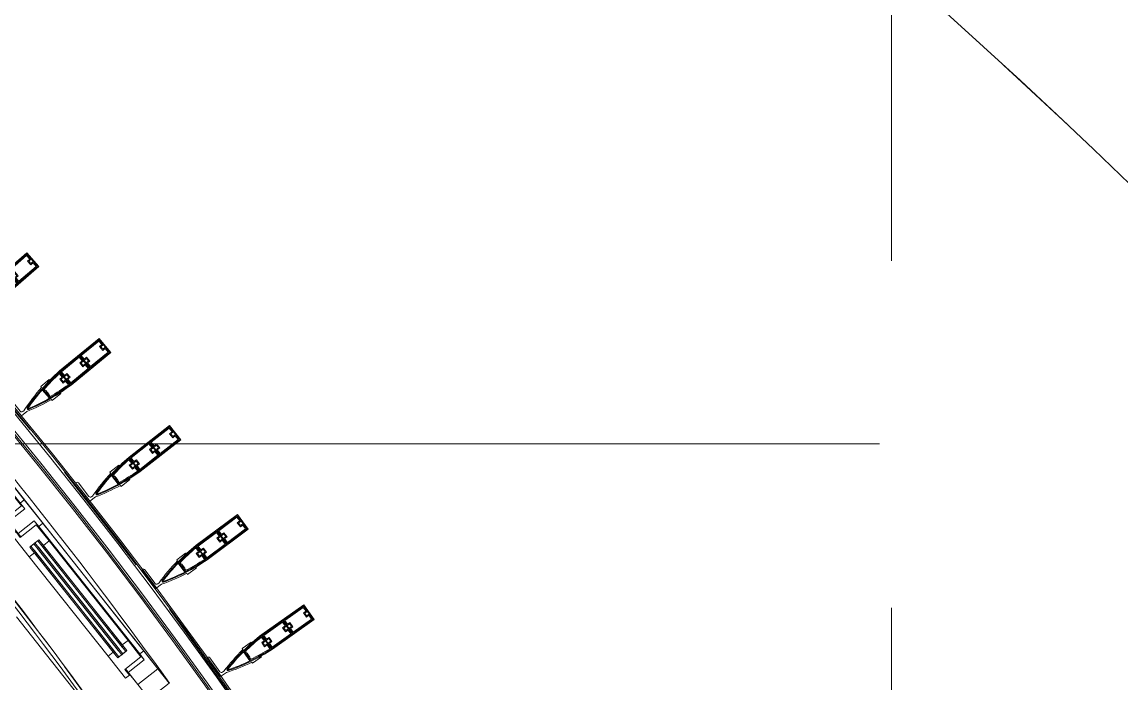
# Model space of a CAD drawing. Header units: millimetres. Extents: x 48966 to 155647, y -43515 to 26217.
# Drawn here: x 126548 to 129564, y 18861 to 20675 of the extents above; entities that cross this region are included whole.
import ezdxf

# ---------------------------------------------------------------- set-up
doc = ezdxf.new("R2010")
doc.units = ezdxf.units.MM
doc.linetypes.add('Осевые', pattern=[6350, 1270, -952.5, 3175, -952.5])
doc.linetypes.add('Сверху', pattern=[793.75, 476.25, -317.5])
for name, color, linetype, lineweight in [('Каркас_Импост', 7, 'Continuous', 9), ('Обобщенные модели', 7, 'Continuous', 9), ('Обобщенные модели-1', 7, 'Continuous', 18), ('Окна', 7, 'Continuous', 9), ('Окна-2', 7, 'Сверху', 9), ('Оси-2', 7, 'Осевые', 9), ('Остекление', 7, 'Continuous', 9), ('Перекрытия', 7, 'Continuous', 9), ('Стены', 7, 'Continuous', 9)]:
    doc.layers.add(name, color=color, linetype=linetype, lineweight=lineweight)
doc.layers.add('Окна-1', color=7, linetype='Continuous', lineweight=9, true_color=0x804000)

# ---------------------------------------------------------------- blocks, each defined once
blk = doc.blocks.new('Обвязочная балка 1 - Обвязочная балка 1-1451838-План 5-го этажа на отм_ _12_600')
at = {"layer": 'Обобщенные модели'}
for p, q in [((126569.6, 19557), (126325.4, 19846.9)), ((126861, 19185.3), (126663.7, 19439.5)), ((127167, 18762.9), (126952.1, 19063.9))]:
    blk.add_line(p, q, dxfattribs=at)
for radius, start in [(12629, 360), (12599.1, 0)]:
    blk.add_arc((116781.7, 11567.1), radius, start, 90, dxfattribs=at)
at = {"layer": 'Обобщенные модели-1'}
for radius, start in [(12639.9, 360), (12635.9, 0), (12593.9, 360), (12589.9, 0)]:
    blk.add_arc((116781.7, 11567.1), radius, start, 90, dxfattribs=at)
blk = doc.blocks.new('Профиль ламели755 - Профиль ламели-1716657-План 5-го этажа на отм_ _12_600')
at = {"layer": 'Обобщенные модели-1'}
for p, q in [((89806.9, 24507.1), (89806.9, 24366.2)), ((89856.9, 24507.1), (89806.9, 24507.1)), ((89809.1, 24436.5), (89809.1, 24504.9)), ((89809.1, 24504.9), (89854.7, 24504.9)), ((89827.4, 24504.4), (89809.6, 24504.4)), ((89809.6, 24504.4), (89809.6, 24437)), ((89812.1, 24439.5), (89812.1, 24501.9)), ((89812.1, 24501.9), (89824.9, 24501.9)), ((89824.9, 24501.9), (89824.9, 24493.5)), ((89824.9, 24493.5), (89838.8, 24493.5)), ((89827.4, 24496), (89827.4, 24504.4)), ((89836.3, 24496), (89827.4, 24496)), ((89854.2, 24504.4), (89836.3, 24504.4)), ((89836.3, 24504.4), (89836.3, 24496)), ((89838.8, 24493.5), (89838.8, 24501.9)), ((89838.8, 24501.9), (89851.7, 24501.9)), ((89851.7, 24501.9), (89851.7, 24439.5)), ((89854.2, 24437), (89854.2, 24504.4)), ((89854.7, 24504.9), (89854.7, 24436.5)), ((89856.9, 24366.2), (89856.9, 24507.1)), ((89854.7, 24436.5), (89809.1, 24436.5)), ((89809.1, 24434.6), (89854.7, 24434.6)), ((89809.1, 24366.2), (89809.1, 24434.6)), ((89809.6, 24437), (89827.4, 24437)), ((89827.4, 24434.1), (89809.6, 24434.1)), ((89809.6, 24434.1), (89809.6, 24366.7)), ((89824.9, 24439.5), (89812.1, 24439.5)), ((89838.8, 24447.9), (89824.9, 24447.9)), ((89824.9, 24447.9), (89824.9, 24439.5)), ((89827.4, 24437), (89827.4, 24445.4)), ((89827.4, 24445.4), (89836.3, 24445.4)), ((89827.4, 24425.7), (89827.4, 24434.1)), ((89836.3, 24445.4), (89836.3, 24437)), ((89836.3, 24437), (89854.2, 24437)), ((89854.2, 24434.1), (89836.3, 24434.1)), ((89836.3, 24434.1), (89836.3, 24425.7)), ((89838.8, 24439.5), (89838.8, 24447.9)), ((89851.7, 24439.5), (89838.8, 24439.5)), ((89854.2, 24366.7), (89854.2, 24434.1)), ((89854.7, 24434.6), (89854.7, 24366.2)), ((89812.1, 24369.2), (89812.1, 24431.6)), ((89812.1, 24431.6), (89824.9, 24431.6)), ((89824.9, 24431.6), (89824.9, 24423.2)), ((89824.9, 24423.2), (89838.8, 24423.2)), ((89836.3, 24425.7), (89827.4, 24425.7)), ((89838.8, 24423.2), (89838.8, 24431.6)), ((89838.8, 24431.6), (89851.7, 24431.6)), ((89851.7, 24431.6), (89851.7, 24369.2)), ((89838.8, 24377.6), (89824.9, 24377.6)), ((89824.9, 24377.6), (89824.9, 24369.2)), ((89827.4, 24366.7), (89827.4, 24375.1)), ((89827.4, 24375.1), (89836.3, 24375.1)), ((89836.3, 24375.1), (89836.3, 24366.7)), ((89838.8, 24369.2), (89838.8, 24377.6)), ((89854.7, 24366.2), (89809.1, 24366.2)), ((89809.1, 24364.3), (89854.6, 24364.3)), ((89809.6, 24366.7), (89827.4, 24366.7)), ((89827.4, 24363.8), (89809.6, 24363.8)), ((89824.9, 24369.2), (89812.1, 24369.2)), ((89812.2, 24361.3), (89824.9, 24361.3)), ((89824.9, 24361.3), (89824.9, 24352.9)), ((89824.9, 24352.9), (89838.8, 24352.9)), ((89827.4, 24355.4), (89827.4, 24363.8)), ((89836.3, 24355.4), (89827.4, 24355.4)), ((89836.3, 24366.7), (89854.2, 24366.7)), ((89854.2, 24363.8), (89836.3, 24363.8)), ((89836.3, 24363.8), (89836.3, 24355.4)), ((89851.7, 24369.2), (89838.8, 24369.2)), ((89838.8, 24352.9), (89838.8, 24361.3)), ((89838.8, 24361.3), (89851.5, 24361.3)), ((89809.8, 24330.1), (89806.9, 24330.1)), ((89806.9, 24330.1), (89806.9, 24299.7)), ((89856.8, 24330.1), (89853.9, 24330.1)), ((89856.8, 24299.7), (89856.8, 24330.1)), ((89806.9, 24299.7), (89810.5, 24299.7)), ((89847.4, 24299.2), (89816.3, 24299.2)), ((89816.6, 24297.3), (89847.1, 24297.3)), ((89816.8, 24299.7), (89827.4, 24299.7)), ((89824.9, 24302.2), (89818.9, 24302.2)), ((89838.8, 24303.5), (89824.9, 24303.5)), ((89824.9, 24303.5), (89824.9, 24302.2)), ((89827.4, 24299.7), (89827.4, 24301)), ((89827.4, 24301), (89836.3, 24301)), ((89836.3, 24301), (89836.3, 24299.7)), ((89836.3, 24299.7), (89846.9, 24299.7)), ((89838.8, 24302.2), (89838.8, 24303.5)), ((89844.8, 24302.2), (89838.8, 24302.2)), ((89853.2, 24299.7), (89856.8, 24299.7)), ((89828.9, 24223), (89828.9, 24218.1)), ((89835.9, 24207.1), (89835.9, 24226.3)), ((89771.9, 24208.1), (89771.9, 24207.1)), ((89771.9, 24207.1), (89835.9, 24207.1)), ((89823.9, 24213.1), (89776.9, 24213.1))]:
    blk.add_line(p, q, dxfattribs=at)
for centre, radius, start, end in [((90380.6, 24394.6), 574.5, 182.8338, 196.2258), ((90380.7, 24394.3), 572.3, 183.0109, 189.5715), ((90380.4, 24395.9), 571.8, 183.2193, 189.6867), ((90380.5, 24395.6), 569.3, 183.4571, 189.4457), ((89283.1, 24394.6), 574.5, 343.7742, 357.1662), ((89283.2, 24395.6), 569.3, 350.5543, 356.5429), ((89283.3, 24395.9), 571.8, 350.3133, 356.7807), ((89283, 24394.3), 572.3, 350.4285, 356.9891), ((90380.6, 24394.6), 574.5, 186.4465, 196.2576), ((89283.1, 24394.6), 574.5, 343.7424, 353.5535), ((90377.1, 24394.6), 574.5, 189.5084, 197.3712), ((90349, 24386.8), 539.8, 189.5428, 196.4344), ((89314.7, 24386.8), 539.8, 343.5656, 350.4572), ((89286.6, 24394.6), 574.5, 342.9661, 350.4916), ((89831.9, 24235.1), 3, 200, 340), ((89831.9, 24234.5), 2.84, 196.2576, 343.7424), ((89831.9, 24234.2), 0.645, 196.4344, 343.5656), ((89776.9, 24208.1), 5, 90, 180), ((89823.9, 24218.1), 5, 270, 0)]:
    blk.add_arc(centre, radius, start, end, dxfattribs=at)
blk = doc.blocks.new('Профиль ламели756 - Профиль ламели-1716927-План 5-го этажа на отм_ _12_600')
at = {"layer": 'Обобщенные модели-1'}
for p, q in [((89806.9, 24507.1), (89806.9, 24366.2)), ((89856.9, 24507.1), (89806.9, 24507.1)), ((89809.1, 24436.5), (89809.1, 24504.9)), ((89809.1, 24504.9), (89854.7, 24504.9)), ((89827.4, 24504.4), (89809.6, 24504.4)), ((89809.6, 24504.4), (89809.6, 24437)), ((89812.1, 24439.5), (89812.1, 24501.9)), ((89812.1, 24501.9), (89824.9, 24501.9)), ((89824.9, 24501.9), (89824.9, 24493.5)), ((89824.9, 24493.5), (89838.8, 24493.5)), ((89827.4, 24496), (89827.4, 24504.4)), ((89836.3, 24496), (89827.4, 24496)), ((89854.2, 24504.4), (89836.3, 24504.4)), ((89836.3, 24504.4), (89836.3, 24496)), ((89838.8, 24493.5), (89838.8, 24501.9)), ((89838.8, 24501.9), (89851.7, 24501.9)), ((89851.7, 24501.9), (89851.7, 24439.5)), ((89854.2, 24437), (89854.2, 24504.4)), ((89854.7, 24504.9), (89854.7, 24436.5)), ((89856.9, 24366.2), (89856.9, 24507.1)), ((89854.7, 24436.5), (89809.1, 24436.5)), ((89809.1, 24434.6), (89854.7, 24434.6)), ((89809.1, 24366.2), (89809.1, 24434.6)), ((89809.6, 24437), (89827.4, 24437)), ((89827.4, 24434.1), (89809.6, 24434.1)), ((89809.6, 24434.1), (89809.6, 24366.7)), ((89824.9, 24439.5), (89812.1, 24439.5)), ((89838.8, 24447.9), (89824.9, 24447.9)), ((89824.9, 24447.9), (89824.9, 24439.5)), ((89827.4, 24437), (89827.4, 24445.4)), ((89827.4, 24445.4), (89836.3, 24445.4)), ((89827.4, 24425.7), (89827.4, 24434.1)), ((89836.3, 24445.4), (89836.3, 24437)), ((89836.3, 24437), (89854.2, 24437)), ((89854.2, 24434.1), (89836.3, 24434.1)), ((89836.3, 24434.1), (89836.3, 24425.7)), ((89838.8, 24439.5), (89838.8, 24447.9)), ((89851.7, 24439.5), (89838.8, 24439.5)), ((89854.2, 24366.7), (89854.2, 24434.1)), ((89854.7, 24434.6), (89854.7, 24366.2)), ((89812.1, 24369.2), (89812.1, 24431.6)), ((89812.1, 24431.6), (89824.9, 24431.6)), ((89824.9, 24431.6), (89824.9, 24423.2)), ((89824.9, 24423.2), (89838.8, 24423.2)), ((89836.3, 24425.7), (89827.4, 24425.7)), ((89838.8, 24423.2), (89838.8, 24431.6)), ((89838.8, 24431.6), (89851.7, 24431.6)), ((89851.7, 24431.6), (89851.7, 24369.2)), ((89838.8, 24377.6), (89824.9, 24377.6)), ((89824.9, 24377.6), (89824.9, 24369.2)), ((89827.4, 24366.7), (89827.4, 24375.1)), ((89827.4, 24375.1), (89836.3, 24375.1)), ((89836.3, 24375.1), (89836.3, 24366.7)), ((89838.8, 24369.2), (89838.8, 24377.6)), ((89854.7, 24366.2), (89809.1, 24366.2)), ((89809.1, 24364.3), (89854.6, 24364.3)), ((89809.6, 24366.7), (89827.4, 24366.7)), ((89827.4, 24363.8), (89809.6, 24363.8)), ((89824.9, 24369.2), (89812.1, 24369.2)), ((89812.2, 24361.3), (89824.9, 24361.3)), ((89824.9, 24361.3), (89824.9, 24352.9)), ((89824.9, 24352.9), (89838.8, 24352.9)), ((89827.4, 24355.4), (89827.4, 24363.8)), ((89836.3, 24355.4), (89827.4, 24355.4)), ((89836.3, 24366.7), (89854.2, 24366.7)), ((89854.2, 24363.8), (89836.3, 24363.8)), ((89836.3, 24363.8), (89836.3, 24355.4)), ((89851.7, 24369.2), (89838.8, 24369.2)), ((89838.8, 24352.9), (89838.8, 24361.3)), ((89838.8, 24361.3), (89851.5, 24361.3)), ((89809.8, 24330.1), (89806.9, 24330.1)), ((89806.9, 24330.1), (89806.9, 24299.7)), ((89856.8, 24330.1), (89853.9, 24330.1)), ((89856.8, 24299.7), (89856.8, 24330.1)), ((89806.9, 24299.7), (89810.5, 24299.7)), ((89847.4, 24299.2), (89816.3, 24299.2)), ((89816.6, 24297.3), (89847.1, 24297.3)), ((89816.8, 24299.7), (89827.4, 24299.7)), ((89824.9, 24302.2), (89818.9, 24302.2)), ((89838.8, 24303.5), (89824.9, 24303.5)), ((89824.9, 24303.5), (89824.9, 24302.2)), ((89827.4, 24299.7), (89827.4, 24301)), ((89827.4, 24301), (89836.3, 24301)), ((89836.3, 24301), (89836.3, 24299.7)), ((89836.3, 24299.7), (89846.9, 24299.7)), ((89838.8, 24302.2), (89838.8, 24303.5)), ((89844.8, 24302.2), (89838.8, 24302.2)), ((89853.2, 24299.7), (89856.8, 24299.7)), ((89828.9, 24223), (89828.9, 24218.1)), ((89835.9, 24207.1), (89835.9, 24226.3)), ((89771.9, 24208.1), (89771.9, 24207.1)), ((89771.9, 24207.1), (89835.9, 24207.1)), ((89823.9, 24213.1), (89776.9, 24213.1))]:
    blk.add_line(p, q, dxfattribs=at)
for centre, radius, start, end in [((90380.6, 24394.6), 574.5, 182.8338, 196.2258), ((90380.7, 24394.3), 572.3, 183.0109, 189.5715), ((90380.4, 24395.9), 571.8, 183.2193, 189.6867), ((90380.5, 24395.6), 569.3, 183.4571, 189.4457), ((89283.1, 24394.6), 574.5, 343.7742, 357.1662), ((89283.2, 24395.6), 569.3, 350.5543, 356.5429), ((89283.3, 24395.9), 571.8, 350.3133, 356.7807), ((89283, 24394.3), 572.3, 350.4285, 356.9891), ((90380.6, 24394.6), 574.5, 186.4465, 196.2576), ((89283.1, 24394.6), 574.5, 343.7424, 353.5535), ((90377.1, 24394.6), 574.5, 189.5084, 197.3712), ((90349, 24386.8), 539.8, 189.5428, 196.4344), ((89314.7, 24386.8), 539.8, 343.5656, 350.4572), ((89286.6, 24394.6), 574.5, 342.9661, 350.4916), ((89831.9, 24235.1), 3, 200, 340), ((89831.9, 24234.5), 2.84, 196.2576, 343.7424), ((89831.9, 24234.2), 0.645, 196.4344, 343.5656), ((89776.9, 24208.1), 5, 90, 180), ((89823.9, 24218.1), 5, 270, 0)]:
    blk.add_arc(centre, radius, start, end, dxfattribs=at)
blk = doc.blocks.new('Профиль ламели757 - Профиль ламели-1717197-План 5-го этажа на отм_ _12_600')
at = {"layer": 'Обобщенные модели-1'}
for p, q in [((89806.9, 24507.1), (89806.9, 24366.2)), ((89856.9, 24507.1), (89806.9, 24507.1)), ((89809.1, 24436.5), (89809.1, 24504.9)), ((89809.1, 24504.9), (89854.7, 24504.9)), ((89827.4, 24504.4), (89809.6, 24504.4)), ((89809.6, 24504.4), (89809.6, 24437)), ((89812.1, 24439.5), (89812.1, 24501.9)), ((89812.1, 24501.9), (89824.9, 24501.9)), ((89824.9, 24501.9), (89824.9, 24493.5)), ((89824.9, 24493.5), (89838.8, 24493.5)), ((89827.4, 24496), (89827.4, 24504.4)), ((89836.3, 24496), (89827.4, 24496)), ((89854.2, 24504.4), (89836.3, 24504.4)), ((89836.3, 24504.4), (89836.3, 24496)), ((89838.8, 24493.5), (89838.8, 24501.9)), ((89838.8, 24501.9), (89851.7, 24501.9)), ((89851.7, 24501.9), (89851.7, 24439.5)), ((89854.2, 24437), (89854.2, 24504.4)), ((89854.7, 24504.9), (89854.7, 24436.5)), ((89856.9, 24366.2), (89856.9, 24507.1)), ((89854.7, 24436.5), (89809.1, 24436.5)), ((89809.1, 24434.6), (89854.7, 24434.6)), ((89809.1, 24366.2), (89809.1, 24434.6)), ((89809.6, 24437), (89827.4, 24437)), ((89827.4, 24434.1), (89809.6, 24434.1)), ((89809.6, 24434.1), (89809.6, 24366.7)), ((89824.9, 24439.5), (89812.1, 24439.5)), ((89838.8, 24447.9), (89824.9, 24447.9)), ((89824.9, 24447.9), (89824.9, 24439.5)), ((89827.4, 24437), (89827.4, 24445.4)), ((89827.4, 24445.4), (89836.3, 24445.4)), ((89827.4, 24425.7), (89827.4, 24434.1)), ((89836.3, 24445.4), (89836.3, 24437)), ((89836.3, 24437), (89854.2, 24437)), ((89854.2, 24434.1), (89836.3, 24434.1)), ((89836.3, 24434.1), (89836.3, 24425.7)), ((89838.8, 24439.5), (89838.8, 24447.9)), ((89851.7, 24439.5), (89838.8, 24439.5)), ((89854.2, 24366.7), (89854.2, 24434.1)), ((89854.7, 24434.6), (89854.7, 24366.2)), ((89812.1, 24369.2), (89812.1, 24431.6)), ((89812.1, 24431.6), (89824.9, 24431.6)), ((89824.9, 24431.6), (89824.9, 24423.2)), ((89824.9, 24423.2), (89838.8, 24423.2)), ((89836.3, 24425.7), (89827.4, 24425.7)), ((89838.8, 24423.2), (89838.8, 24431.6)), ((89838.8, 24431.6), (89851.7, 24431.6)), ((89851.7, 24431.6), (89851.7, 24369.2)), ((89838.8, 24377.6), (89824.9, 24377.6)), ((89824.9, 24377.6), (89824.9, 24369.2)), ((89827.4, 24366.7), (89827.4, 24375.1)), ((89827.4, 24375.1), (89836.3, 24375.1)), ((89836.3, 24375.1), (89836.3, 24366.7)), ((89838.8, 24369.2), (89838.8, 24377.6)), ((89854.7, 24366.2), (89809.1, 24366.2)), ((89809.1, 24364.3), (89854.6, 24364.3)), ((89809.6, 24366.7), (89827.4, 24366.7)), ((89827.4, 24363.8), (89809.6, 24363.8)), ((89824.9, 24369.2), (89812.1, 24369.2)), ((89812.2, 24361.3), (89824.9, 24361.3)), ((89824.9, 24361.3), (89824.9, 24352.9)), ((89824.9, 24352.9), (89838.8, 24352.9)), ((89827.4, 24355.4), (89827.4, 24363.8)), ((89836.3, 24355.4), (89827.4, 24355.4)), ((89836.3, 24366.7), (89854.2, 24366.7)), ((89854.2, 24363.8), (89836.3, 24363.8)), ((89836.3, 24363.8), (89836.3, 24355.4)), ((89851.7, 24369.2), (89838.8, 24369.2)), ((89838.8, 24352.9), (89838.8, 24361.3)), ((89838.8, 24361.3), (89851.5, 24361.3)), ((89809.8, 24330.1), (89806.9, 24330.1)), ((89806.9, 24330.1), (89806.9, 24299.7)), ((89856.8, 24330.1), (89853.9, 24330.1)), ((89856.8, 24299.7), (89856.8, 24330.1)), ((89806.9, 24299.7), (89810.5, 24299.7)), ((89847.4, 24299.2), (89816.3, 24299.2)), ((89816.6, 24297.3), (89847.1, 24297.3)), ((89816.8, 24299.7), (89827.4, 24299.7)), ((89824.9, 24302.2), (89818.9, 24302.2)), ((89838.8, 24303.5), (89824.9, 24303.5)), ((89824.9, 24303.5), (89824.9, 24302.2)), ((89827.4, 24299.7), (89827.4, 24301)), ((89827.4, 24301), (89836.3, 24301)), ((89836.3, 24301), (89836.3, 24299.7)), ((89836.3, 24299.7), (89846.9, 24299.7)), ((89838.8, 24302.2), (89838.8, 24303.5)), ((89844.8, 24302.2), (89838.8, 24302.2)), ((89853.2, 24299.7), (89856.8, 24299.7)), ((89828.9, 24223), (89828.9, 24218.1)), ((89835.9, 24207.1), (89835.9, 24226.3)), ((89771.9, 24208.1), (89771.9, 24207.1)), ((89771.9, 24207.1), (89835.9, 24207.1)), ((89823.9, 24213.1), (89776.9, 24213.1))]:
    blk.add_line(p, q, dxfattribs=at)
for centre, radius, start, end in [((90380.6, 24394.6), 574.5, 182.8338, 196.2258), ((90380.7, 24394.3), 572.3, 183.0109, 189.5715), ((90380.4, 24395.9), 571.8, 183.2193, 189.6867), ((90380.5, 24395.6), 569.3, 183.4571, 189.4457), ((89283.1, 24394.6), 574.5, 343.7742, 357.1662), ((89283.2, 24395.6), 569.3, 350.5543, 356.5429), ((89283.3, 24395.9), 571.8, 350.3133, 356.7807), ((89283, 24394.3), 572.3, 350.4285, 356.9891), ((90380.6, 24394.6), 574.5, 186.4465, 196.2576), ((89283.1, 24394.6), 574.5, 343.7424, 353.5535), ((90377.1, 24394.6), 574.5, 189.5084, 197.3712), ((90349, 24386.8), 539.8, 189.5428, 196.4344), ((89314.7, 24386.8), 539.8, 343.5656, 350.4572), ((89286.6, 24394.6), 574.5, 342.9661, 350.4916), ((89831.9, 24235.1), 3, 200, 340), ((89831.9, 24234.5), 2.84, 196.2576, 343.7424), ((89831.9, 24234.2), 0.645, 196.4344, 343.5656), ((89776.9, 24208.1), 5, 90, 180), ((89823.9, 24218.1), 5, 270, 0)]:
    blk.add_arc(centre, radius, start, end, dxfattribs=at)
blk = doc.blocks.new('Профиль ламели758 - Профиль ламели-1717467-План 5-го этажа на отм_ _12_600')
at = {"layer": 'Обобщенные модели-1'}
for p, q in [((89806.9, 24507.1), (89806.9, 24366.2)), ((89856.9, 24507.1), (89806.9, 24507.1)), ((89809.1, 24436.5), (89809.1, 24504.9)), ((89809.1, 24504.9), (89854.7, 24504.9)), ((89827.4, 24504.4), (89809.6, 24504.4)), ((89809.6, 24504.4), (89809.6, 24437)), ((89812.1, 24439.5), (89812.1, 24501.9)), ((89812.1, 24501.9), (89824.9, 24501.9)), ((89824.9, 24501.9), (89824.9, 24493.5)), ((89824.9, 24493.5), (89838.8, 24493.5)), ((89827.4, 24496), (89827.4, 24504.4)), ((89836.3, 24496), (89827.4, 24496)), ((89854.2, 24504.4), (89836.3, 24504.4)), ((89836.3, 24504.4), (89836.3, 24496)), ((89838.8, 24493.5), (89838.8, 24501.9)), ((89838.8, 24501.9), (89851.7, 24501.9)), ((89851.7, 24501.9), (89851.7, 24439.5)), ((89854.2, 24437), (89854.2, 24504.4)), ((89854.7, 24504.9), (89854.7, 24436.5)), ((89856.9, 24366.2), (89856.9, 24507.1)), ((89854.7, 24436.5), (89809.1, 24436.5)), ((89809.1, 24434.6), (89854.7, 24434.6)), ((89809.1, 24366.2), (89809.1, 24434.6)), ((89809.6, 24437), (89827.4, 24437)), ((89827.4, 24434.1), (89809.6, 24434.1)), ((89809.6, 24434.1), (89809.6, 24366.7)), ((89824.9, 24439.5), (89812.1, 24439.5)), ((89838.8, 24447.9), (89824.9, 24447.9)), ((89824.9, 24447.9), (89824.9, 24439.5)), ((89827.4, 24437), (89827.4, 24445.4)), ((89827.4, 24445.4), (89836.3, 24445.4)), ((89827.4, 24425.7), (89827.4, 24434.1)), ((89836.3, 24445.4), (89836.3, 24437)), ((89836.3, 24437), (89854.2, 24437)), ((89854.2, 24434.1), (89836.3, 24434.1)), ((89836.3, 24434.1), (89836.3, 24425.7)), ((89838.8, 24439.5), (89838.8, 24447.9)), ((89851.7, 24439.5), (89838.8, 24439.5)), ((89854.2, 24366.7), (89854.2, 24434.1)), ((89854.7, 24434.6), (89854.7, 24366.2)), ((89812.1, 24369.2), (89812.1, 24431.6)), ((89812.1, 24431.6), (89824.9, 24431.6)), ((89824.9, 24431.6), (89824.9, 24423.2)), ((89824.9, 24423.2), (89838.8, 24423.2)), ((89836.3, 24425.7), (89827.4, 24425.7)), ((89838.8, 24423.2), (89838.8, 24431.6)), ((89838.8, 24431.6), (89851.7, 24431.6)), ((89851.7, 24431.6), (89851.7, 24369.2)), ((89838.8, 24377.6), (89824.9, 24377.6)), ((89824.9, 24377.6), (89824.9, 24369.2)), ((89827.4, 24366.7), (89827.4, 24375.1)), ((89827.4, 24375.1), (89836.3, 24375.1)), ((89836.3, 24375.1), (89836.3, 24366.7)), ((89838.8, 24369.2), (89838.8, 24377.6)), ((89854.7, 24366.2), (89809.1, 24366.2)), ((89809.1, 24364.3), (89854.6, 24364.3)), ((89809.6, 24366.7), (89827.4, 24366.7)), ((89827.4, 24363.8), (89809.6, 24363.8)), ((89824.9, 24369.2), (89812.1, 24369.2)), ((89812.2, 24361.3), (89824.9, 24361.3)), ((89824.9, 24361.3), (89824.9, 24352.9)), ((89824.9, 24352.9), (89838.8, 24352.9)), ((89827.4, 24355.4), (89827.4, 24363.8)), ((89836.3, 24355.4), (89827.4, 24355.4)), ((89836.3, 24366.7), (89854.2, 24366.7)), ((89854.2, 24363.8), (89836.3, 24363.8)), ((89836.3, 24363.8), (89836.3, 24355.4)), ((89851.7, 24369.2), (89838.8, 24369.2)), ((89838.8, 24352.9), (89838.8, 24361.3)), ((89838.8, 24361.3), (89851.5, 24361.3)), ((89809.8, 24330.1), (89806.9, 24330.1)), ((89806.9, 24330.1), (89806.9, 24299.7)), ((89856.8, 24330.1), (89853.9, 24330.1)), ((89856.8, 24299.7), (89856.8, 24330.1)), ((89806.9, 24299.7), (89810.5, 24299.7)), ((89847.4, 24299.2), (89816.3, 24299.2)), ((89816.6, 24297.3), (89847.1, 24297.3)), ((89816.8, 24299.7), (89827.4, 24299.7)), ((89824.9, 24302.2), (89818.9, 24302.2)), ((89838.8, 24303.5), (89824.9, 24303.5)), ((89824.9, 24303.5), (89824.9, 24302.2)), ((89827.4, 24299.7), (89827.4, 24301)), ((89827.4, 24301), (89836.3, 24301)), ((89836.3, 24301), (89836.3, 24299.7)), ((89836.3, 24299.7), (89846.9, 24299.7)), ((89838.8, 24302.2), (89838.8, 24303.5)), ((89844.8, 24302.2), (89838.8, 24302.2)), ((89853.2, 24299.7), (89856.8, 24299.7)), ((89828.9, 24223), (89828.9, 24218.1)), ((89835.9, 24207.1), (89835.9, 24226.3)), ((89771.9, 24208.1), (89771.9, 24207.1)), ((89771.9, 24207.1), (89835.9, 24207.1)), ((89823.9, 24213.1), (89776.9, 24213.1))]:
    blk.add_line(p, q, dxfattribs=at)
for centre, radius, start, end in [((90380.6, 24394.6), 574.5, 182.8338, 196.2258), ((90380.7, 24394.3), 572.3, 183.0109, 189.5715), ((90380.4, 24395.9), 571.8, 183.2193, 189.6867), ((90380.5, 24395.6), 569.3, 183.4571, 189.4457), ((89283.1, 24394.6), 574.5, 343.7742, 357.1662), ((89283.2, 24395.6), 569.3, 350.5543, 356.5429), ((89283.3, 24395.9), 571.8, 350.3133, 356.7807), ((89283, 24394.3), 572.3, 350.4285, 356.9891), ((90380.6, 24394.6), 574.5, 186.4465, 196.2576), ((89283.1, 24394.6), 574.5, 343.7424, 353.5535), ((90377.1, 24394.6), 574.5, 189.5084, 197.3712), ((90349, 24386.8), 539.8, 189.5428, 196.4344), ((89314.7, 24386.8), 539.8, 343.5656, 350.4572), ((89286.6, 24394.6), 574.5, 342.9661, 350.4916), ((89831.9, 24235.1), 3, 200, 340), ((89831.9, 24234.5), 2.84, 196.2576, 343.7424), ((89831.9, 24234.2), 0.645, 196.4344, 343.5656), ((89776.9, 24208.1), 5, 90, 180), ((89823.9, 24218.1), 5, 270, 0)]:
    blk.add_arc(centre, radius, start, end, dxfattribs=at)
blk = doc.blocks.new('Профиль ламели759 - Профиль ламели-1717737-План 5-го этажа на отм_ _12_600')
at = {"layer": 'Обобщенные модели-1'}
for p, q in [((89806.9, 24507.1), (89806.9, 24366.2)), ((89856.9, 24507.1), (89806.9, 24507.1)), ((89809.1, 24436.5), (89809.1, 24504.9)), ((89809.1, 24504.9), (89854.7, 24504.9)), ((89827.4, 24504.4), (89809.6, 24504.4)), ((89809.6, 24504.4), (89809.6, 24437)), ((89812.1, 24439.5), (89812.1, 24501.9)), ((89812.1, 24501.9), (89824.9, 24501.9)), ((89824.9, 24501.9), (89824.9, 24493.5)), ((89824.9, 24493.5), (89838.8, 24493.5)), ((89827.4, 24496), (89827.4, 24504.4)), ((89836.3, 24496), (89827.4, 24496)), ((89854.2, 24504.4), (89836.3, 24504.4)), ((89836.3, 24504.4), (89836.3, 24496)), ((89838.8, 24493.5), (89838.8, 24501.9)), ((89838.8, 24501.9), (89851.7, 24501.9)), ((89851.7, 24501.9), (89851.7, 24439.5)), ((89854.2, 24437), (89854.2, 24504.4)), ((89854.7, 24504.9), (89854.7, 24436.5)), ((89856.9, 24366.2), (89856.9, 24507.1)), ((89854.7, 24436.5), (89809.1, 24436.5)), ((89809.1, 24434.6), (89854.7, 24434.6)), ((89809.1, 24366.2), (89809.1, 24434.6)), ((89809.6, 24437), (89827.4, 24437)), ((89827.4, 24434.1), (89809.6, 24434.1)), ((89809.6, 24434.1), (89809.6, 24366.7)), ((89824.9, 24439.5), (89812.1, 24439.5)), ((89838.8, 24447.9), (89824.9, 24447.9)), ((89824.9, 24447.9), (89824.9, 24439.5)), ((89827.4, 24437), (89827.4, 24445.4)), ((89827.4, 24445.4), (89836.3, 24445.4)), ((89827.4, 24425.7), (89827.4, 24434.1)), ((89836.3, 24445.4), (89836.3, 24437)), ((89836.3, 24437), (89854.2, 24437)), ((89854.2, 24434.1), (89836.3, 24434.1)), ((89836.3, 24434.1), (89836.3, 24425.7)), ((89838.8, 24439.5), (89838.8, 24447.9)), ((89851.7, 24439.5), (89838.8, 24439.5)), ((89854.2, 24366.7), (89854.2, 24434.1)), ((89854.7, 24434.6), (89854.7, 24366.2)), ((89812.1, 24369.2), (89812.1, 24431.6)), ((89812.1, 24431.6), (89824.9, 24431.6)), ((89824.9, 24431.6), (89824.9, 24423.2)), ((89824.9, 24423.2), (89838.8, 24423.2)), ((89836.3, 24425.7), (89827.4, 24425.7)), ((89838.8, 24423.2), (89838.8, 24431.6)), ((89838.8, 24431.6), (89851.7, 24431.6)), ((89851.7, 24431.6), (89851.7, 24369.2)), ((89838.8, 24377.6), (89824.9, 24377.6)), ((89824.9, 24377.6), (89824.9, 24369.2)), ((89827.4, 24366.7), (89827.4, 24375.1)), ((89827.4, 24375.1), (89836.3, 24375.1)), ((89836.3, 24375.1), (89836.3, 24366.7)), ((89838.8, 24369.2), (89838.8, 24377.6)), ((89854.7, 24366.2), (89809.1, 24366.2)), ((89809.1, 24364.3), (89854.6, 24364.3)), ((89809.6, 24366.7), (89827.4, 24366.7)), ((89827.4, 24363.8), (89809.6, 24363.8)), ((89824.9, 24369.2), (89812.1, 24369.2)), ((89812.2, 24361.3), (89824.9, 24361.3)), ((89824.9, 24361.3), (89824.9, 24352.9)), ((89824.9, 24352.9), (89838.8, 24352.9)), ((89827.4, 24355.4), (89827.4, 24363.8)), ((89836.3, 24355.4), (89827.4, 24355.4)), ((89836.3, 24366.7), (89854.2, 24366.7)), ((89854.2, 24363.8), (89836.3, 24363.8)), ((89836.3, 24363.8), (89836.3, 24355.4)), ((89851.7, 24369.2), (89838.8, 24369.2)), ((89838.8, 24352.9), (89838.8, 24361.3)), ((89838.8, 24361.3), (89851.5, 24361.3)), ((89809.8, 24330.1), (89806.9, 24330.1)), ((89806.9, 24330.1), (89806.9, 24299.7)), ((89856.8, 24330.1), (89853.9, 24330.1)), ((89856.8, 24299.7), (89856.8, 24330.1)), ((89806.9, 24299.7), (89810.5, 24299.7)), ((89847.4, 24299.2), (89816.3, 24299.2)), ((89816.6, 24297.3), (89847.1, 24297.3)), ((89816.8, 24299.7), (89827.4, 24299.7)), ((89824.9, 24302.2), (89818.9, 24302.2)), ((89838.8, 24303.5), (89824.9, 24303.5)), ((89824.9, 24303.5), (89824.9, 24302.2)), ((89827.4, 24299.7), (89827.4, 24301)), ((89827.4, 24301), (89836.3, 24301)), ((89836.3, 24301), (89836.3, 24299.7)), ((89836.3, 24299.7), (89846.9, 24299.7)), ((89838.8, 24302.2), (89838.8, 24303.5)), ((89844.8, 24302.2), (89838.8, 24302.2)), ((89853.2, 24299.7), (89856.8, 24299.7)), ((89828.9, 24223), (89828.9, 24218.1)), ((89835.9, 24207.1), (89835.9, 24226.3)), ((89771.9, 24208.1), (89771.9, 24207.1)), ((89771.9, 24207.1), (89835.9, 24207.1)), ((89823.9, 24213.1), (89776.9, 24213.1))]:
    blk.add_line(p, q, dxfattribs=at)
for centre, radius, start, end in [((90380.6, 24394.6), 574.5, 182.8338, 196.2258), ((90380.7, 24394.3), 572.3, 183.0109, 189.5715), ((90380.4, 24395.9), 571.8, 183.2193, 189.6867), ((90380.5, 24395.6), 569.3, 183.4571, 189.4457), ((89283.1, 24394.6), 574.5, 343.7742, 357.1662), ((89283.2, 24395.6), 569.3, 350.5543, 356.5429), ((89283.3, 24395.9), 571.8, 350.3133, 356.7807), ((89283, 24394.3), 572.3, 350.4285, 356.9891), ((90380.6, 24394.6), 574.5, 186.4465, 196.2576), ((89283.1, 24394.6), 574.5, 343.7424, 353.5535), ((90377.1, 24394.6), 574.5, 189.5084, 197.3712), ((90349, 24386.8), 539.8, 189.5428, 196.4344), ((89314.7, 24386.8), 539.8, 343.5656, 350.4572), ((89286.6, 24394.6), 574.5, 342.9661, 350.4916), ((89831.9, 24235.1), 3, 200, 340), ((89831.9, 24234.5), 2.84, 196.2576, 343.7424), ((89831.9, 24234.2), 0.645, 196.4344, 343.5656), ((89776.9, 24208.1), 5, 90, 180), ((89823.9, 24218.1), 5, 270, 0)]:
    blk.add_arc(centre, radius, start, end, dxfattribs=at)
blk = doc.blocks.new('M_Окно-Квадратный проем - 1200 x 1800 mm-1796776-План 5-го этажа на отм_ _12_600')
at = {"layer": 'Окна'}
for p, q in [((-608.2, -150), (-608.2, 150)), ((591.8, 150), (591.8, -150))]:
    blk.add_line(p, q, dxfattribs=at)
at = {"layer": 'Окна-2'}
for p, q in [((-608.2, 150), (591.8, 150)), ((591.8, -150), (-608.2, -150))]:
    blk.add_line(p, q, dxfattribs=at)
blk = doc.blocks.new('Окно 2-Распашное - Один переплет с многокамерным стеклопакетом - 30674-99 - ОК-1 1200-1800-V36-План 5-го этажа на отм_ _12_600')
at = {"layer": 'Остекление'}
h = blk.add_hatch(dxfattribs=at)
h.set_pattern_fill('FP_25', color=256, style=0, pattern_type=2)
h.set_pattern_definition([(287.932, (-63525.55, -110645.82), (505.13951, -1080.46791), [201.168, -1722.033]), (287.932, (-63493.84, -110657.33), (505.13951, -1080.46791), [201.168, -1722.033]), (287.932, (-63533.58, -110707.5), (505.13951, -1080.46791), [201.168, -1722.033])])
h.paths.add_polyline_path([(458, 34.5), (458, 38.5), (70, 38.5), (70, 34.5), (295.3, 34.5)], flags=0)
h.paths.add_polyline_path([(458, 62.5), (458, 66.5), (70, 66.5), (70, 62.5), (317.4, 62.5)], flags=0)
at = {"layer": 'Каркас_Импост'}
for p, q in [((-550, 102.5), (-550, 32.5)), ((-487, 102.5), (-550, 102.5)), ((-487, 88.5), (-487, 102.5)), ((-487, 102.5), (-41, 102.5)), ((-487, 88.5), (-487, 102.5)), ((41, 102.5), (-41, 102.5)), ((-41, 102.5), (-41, 88.5)), ((-41, 88.5), (-41, 100.3)), ((41, 88.5), (41, 102.5)), ((41, 102.5), (487, 102.5)), ((41, 102.5), (41, 88.5)), ((550, 102.5), (487, 102.5)), ((487, 102.5), (487, 88.5)), ((487, 102.5), (487, 88.5)), ((550, 32.5), (550, 102.5)), ((-507, 32.5), (-507, 88.5)), ((-507, 88.5), (-487, 88.5)), ((-361.5, 88.5), (-507, 88.5)), ((-507, 32.5), (-507, 88.5)), ((-438, 86.5), (-495, 86.5)), ((-495, 86.5), (-495, 30.5)), ((-41, 88.5), (-487, 88.5)), ((-458, 34.5), (-458, 66.5)), ((-458, 66.5), (-438, 66.5)), ((-70, 66.5), (-458, 66.5)), ((-458, 66.5), (-458, 34.5)), ((-438, 66.5), (-438, 86.5)), ((-90, 86.5), (-438, 86.5)), ((-438, 86.5), (-438, 66.5)), ((-438, 66.5), (-90, 66.5)), ((-21, 88.5), (-359.6, 88.5)), ((-33, 86.5), (-90, 86.5)), ((-90, 86.5), (-90, 66.5)), ((-90, 86.5), (-90, 66.5)), ((-90, 66.5), (-70, 66.5)), ((-70, 66.5), (-70, 34.5)), ((-70, 66.5), (-70, 34.5)), ((-41, 88.5), (-21, 88.5)), ((-33, 30.5), (-33, 86.5)), ((-21, 88.5), (-21, 32.5)), ((-21, 32.5), (-21, 88.5)), ((21, 32.5), (21, 88.5)), ((21, 88.5), (41, 88.5)), ((21, 88.5), (21, 32.5)), ((507, 88.5), (21, 88.5)), ((90, 86.5), (33, 86.5)), ((33, 86.5), (33, 30.5)), ((487, 88.5), (41, 88.5)), ((70, 34.5), (70, 66.5)), ((70, 66.5), (90, 66.5)), ((458, 66.5), (70, 66.5)), ((70, 34.5), (70, 66.5)), ((90, 66.5), (90, 86.5)), ((90, 66.5), (90, 86.5)), ((438, 86.5), (90, 86.5)), ((90, 66.5), (438, 66.5)), ((438, 86.5), (438, 66.5)), ((495, 86.5), (438, 86.5)), ((438, 66.5), (438, 86.5)), ((438, 66.5), (458, 66.5)), ((458, 66.5), (458, 34.5)), ((458, 34.5), (458, 66.5)), ((487, 88.5), (507, 88.5)), ((495, 30.5), (495, 86.5)), ((507, 88.5), (507, 32.5)), ((507, 88.5), (507, 32.5)), ((-550, 32.5), (-507, 32.5)), ((-495, 30.5), (-515, 30.5)), ((-515, 30.5), (-515, 16.5)), ((-495, 32.5), (-507, 32.5)), ((-438, 34.5), (-458, 34.5)), ((-458, 34.5), (-70, 34.5)), ((-438, 16.5), (-438, 34.5)), ((-90, 34.5), (-438, 34.5)), ((-438, 34.5), (-438, 16.5)), ((-70, 34.5), (-90, 34.5)), ((-90, 34.5), (-90, 16.5)), ((-90, 34.5), (-90, 16.5)), ((-21, 32.5), (-33, 32.5)), ((-13, 30.5), (-33, 30.5)), ((-21, 32.5), (21, 32.5)), ((-13, 16.5), (-13, 30.5)), ((33, 30.5), (13, 30.5)), ((13, 30.5), (13, 16.5)), ((33, 32.5), (21, 32.5)), ((90, 34.5), (70, 34.5)), ((70, 34.5), (458, 34.5)), ((90, 16.5), (90, 34.5)), ((90, 16.5), (90, 34.5)), ((438, 34.5), (90, 34.5)), ((458, 34.5), (438, 34.5)), ((438, 34.5), (438, 16.5)), ((438, 16.5), (438, 34.5)), ((507, 32.5), (495, 32.5)), ((515, 30.5), (495, 30.5)), ((507, 32.5), (550, 32.5)), ((515, 16.5), (515, 30.5)), ((-515, 16.5), (-438, 16.5)), ((-438, 16.5), (-90, 16.5)), ((-90, 16.5), (-13, 16.5)), ((13, 16.5), (90, 16.5)), ((90, 16.5), (438, 16.5)), ((438, 16.5), (515, 16.5))]:
    blk.add_line(p, q, dxfattribs=at)
at = {"layer": 'Окна'}
for p, q in [((-437.6, 102.5), (-487, 102.5)), ((-487, 102.5), (-474.6, 102.5)), ((-53.3, 102.5), (-41, 102.5)), ((53.3, 102.5), (41, 102.5)), ((438.2, 102.5), (487, 102.5)), ((487, 102.5), (474.8, 102.5)), ((-70, 62.5), (-458, 62.5)), ((-458, 52.5), (-458, 62.5)), ((-85, 62.5), (-443, 62.5)), ((-70, 62.5), (-70, 52.5)), ((70, 52.5), (70, 62.5)), ((458, 62.5), (70, 62.5)), ((443, 62.5), (85, 62.5)), ((458, 62.5), (458, 52.5)), ((-458, 52.5), (-70, 52.5)), ((-70, 48.5), (-458, 48.5)), ((-458, 38.5), (-458, 48.5)), ((-458, 38.5), (-70, 38.5)), ((-443, 52.5), (-85, 52.5)), ((-85, 48.5), (-443, 48.5)), ((-443, 38.5), (-85, 38.5)), ((-70, 48.5), (-70, 38.5)), ((70, 52.5), (458, 52.5)), ((70, 38.5), (70, 48.5)), ((458, 48.5), (70, 48.5)), ((70, 38.5), (458, 38.5)), ((85, 52.5), (443, 52.5)), ((443, 48.5), (85, 48.5)), ((85, 38.5), (443, 38.5)), ((458, 48.5), (458, 38.5))]:
    blk.add_line(p, q, dxfattribs=at)
at = {"layer": 'Окна-1'}
for p, q in [((-600, 102.5), (-600, 32.5)), ((-550, 102.5), (-600, 102.5)), ((-550, 32.5), (-550, 102.5)), ((550, 102.5), (-550, 102.5)), ((-550, 32.5), (-550, 102.5)), ((600, 102.5), (550, 102.5)), ((550, 102.5), (550, 32.5)), ((550, 32.5), (550, 102.5)), ((600, 32.5), (600, 102.5)), ((-600, 32.5), (-550, 32.5)), ((-550, 32.5), (-495, 32.5)), ((-33, 32.5), (33, 32.5)), ((495, 32.5), (550, 32.5)), ((550, 32.5), (600, 32.5))]:
    blk.add_line(p, q, dxfattribs=at)
at = {"layer": 'Остекление'}
for p, q in [((-70, 66.5), (-458, 66.5)), ((-458, 66.5), (-458, 62.5)), ((-458, 62.5), (-70, 62.5)), ((-70, 62.5), (-70, 66.5)), ((70, 66.5), (70, 62.5)), ((458, 66.5), (70, 66.5)), ((70, 62.5), (458, 62.5)), ((458, 62.5), (458, 66.5)), ((-70, 52.5), (-458, 52.5)), ((-458, 52.5), (-458, 48.5)), ((-458, 48.5), (-70, 48.5)), ((-70, 38.5), (-458, 38.5)), ((-458, 38.5), (-458, 34.5)), ((-458, 34.5), (-70, 34.5)), ((-70, 48.5), (-70, 52.5)), ((-70, 34.5), (-70, 38.5)), ((70, 52.5), (70, 48.5)), ((458, 52.5), (70, 52.5)), ((70, 48.5), (458, 48.5)), ((70, 38.5), (70, 34.5)), ((458, 38.5), (70, 38.5)), ((70, 34.5), (458, 34.5)), ((458, 48.5), (458, 52.5)), ((458, 34.5), (458, 38.5))]:
    blk.add_line(p, q, dxfattribs=at)

msp = doc.modelspace()

# ---------------------------------------------------------------- linework, layer by layer
at = {"layer": 'Оси-2'}
for p, q in [((128931.6, 25417.1), (128931.6, -41737.8)), ((150171.6, 19517.1), (50565.6, 19517.1))]:
    msp.add_line(p, q, dxfattribs=at)
at = {"layer": 'Перекрытия'}
for p, q in [((129415.8, 20392.3), (129239, 20556.5)), ((126407.5, 19241.1), (126623.9, 18961.3)), ((126664.5, 18906.9), (126826.9, 18682.9))]:
    msp.add_line(p, q, dxfattribs=at)
at = {"layer": 'Стены'}
for centre, radius, start, end in [((117114.4, 7360.1), 18521.1, 21.1313, 78.16628), ((117115.9, 7332.2), 18340.3, 21.57905, 78.19332), ((117115.9, 7332.2), 17940.3, 21.59656, 78.23409), ((116808, 11593.3), 12478.6, 35.62204, 41.13401), ((116808, 11593.3), 12273.6, 35.57597, 41.18008), ((116781.6, 11567.1), 12300, 35.58578, 41.17783)]:
    msp.add_arc(centre, radius, start, end, dxfattribs=at)

# ---------------------------------------------------------------- block references
at = {"layer": 'Обобщенные модели'}
msp.add_blockref('Обвязочная балка 1 - Обвязочная балка 1-1451838-План 5-го этажа на отм_ _12_600', (0, 0), dxfattribs=at)
for name, p, rotation in [('Профиль ламели755 - Профиль ламели-1716657-План 5-го этажа на отм_ _12_600', (49327.4, 72011.2), 310.8000000000026), ('Профиль ламели756 - Профиль ламели-1716927-План 5-го этажа на отм_ _12_600', (50780.9, 73595.1), 309.4399999999991), ('Профиль ламели757 - Профиль ламели-1717197-План 5-го этажа на отм_ _12_600', (52271.8, 75144.2), 308.0799999999961), ('Профиль ламели758 - Профиль ламели-1717467-План 5-го этажа на отм_ _12_600', (53798, 76656.7), 306.7200000000007), ('Профиль ламели759 - Профиль ламели-1717737-План 5-го этажа на отм_ _12_600', (55361.5, 78133.9), 305.3600000000026)]:
    msp.add_blockref(name, p, dxfattribs=dict(at, rotation=rotation))
at = {"layer": 'Окна'}
for name, p, rotation in [('Окно 2-Распашное - Один переплет с многокамерным стеклопакетом - 30674-99 - ОК-1 1200-1800-V36-План 5-го этажа на отм_ _12_600', (126498.5, 19267.8), 308.3780277849643), ('M_Окно-Квадратный проем - 1200 x 1800 mm-1796776-План 5-го этажа на отм_ _12_600', (126299.2, 19095.3), 308.3818071999469)]:
    msp.add_blockref(name, p, dxfattribs=dict(at, rotation=rotation))

doc.saveas('drawing.dxf')
